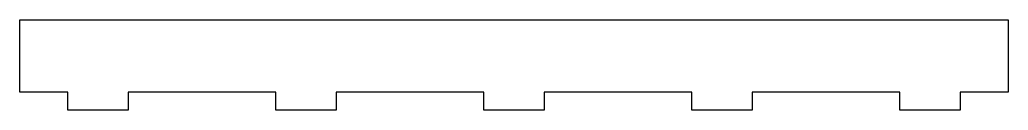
# Model space of a CAD drawing. Header units: millimetres. Extents: x 0 to 164, y 0 to 15.
import ezdxf

# ---------------------------------------------------------------- set-up
doc = ezdxf.new("R2010")
doc.units = ezdxf.units.MM
doc.layers.add('CUT', color=1, linetype='Continuous')

msp = doc.modelspace()

# ---------------------------------------------------------------- linework, layer by layer
at = {"layer": 'CUT'}
msp.add_lwpolyline([(8, 3), (0, 3), (0, 15), (164, 15), (164, 3), (156, 3), (156, 0), (146, 0), (146, 3), (121.5, 3), (121.5, 0), (111.5, 0), (111.5, 3), (87, 3), (87, 0), (77, 0), (77, 3), (52.5, 3), (52.5, 0), (42.5, 0), (42.5, 3), (18, 3), (18, 0), (8, 0)], close=True, dxfattribs=at)

doc.saveas('drawing.dxf')
